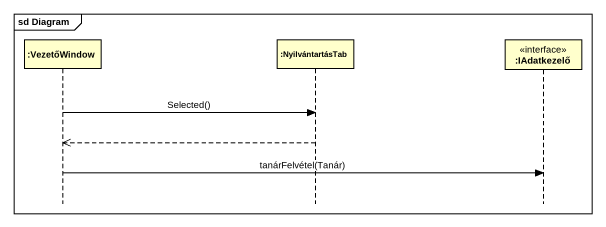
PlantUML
@startuml
mainframe sd Diagram
hide footbox
participant ":VezetőWindow" as VezetőWindow
participant ":NyilvántartásTab" as NyilvántartásTab
participant ":IAdatkezelő" as IAdatkezelő <<interface>>

VezetőWindow -> NyilvántartásTab : Selected()
NyilvántartásTab -->> VezetőWindow
VezetőWindow -> IAdatkezelő : tanárFelvétel(Tanár)
@enduml
